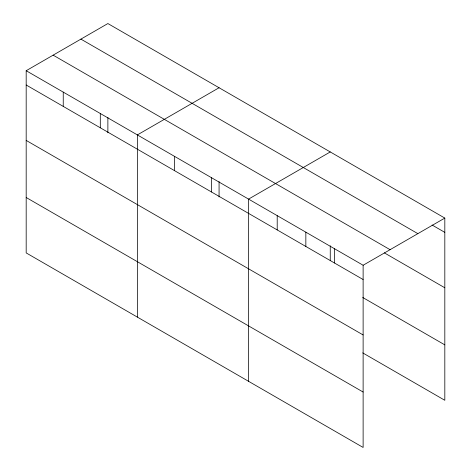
<?xml version="1.0" encoding="UTF-8"?>
<svg xmlns="http://www.w3.org/2000/svg" width="471" height="471" viewBox="0 0 471 471"><rect width="100%" height="100%" fill="white"/><g stroke="black" fill="none" stroke-linecap="round" stroke-linejoin="round"><path stroke-width="0.71" d="M26.182 70.715L363.123 265.25L363.123 447.45L26.182 252.915L26.182 70.715L107.877 23.55L444.818 218.085L444.818 400.285L362.717 352.885M219.068 87.747L137.373 134.912L137.373 317.113M330.259 151.945L248.564 199.109L248.564 381.31M363.123 265.25L444.818 218.085M432.09 225.02L444.818 232.368M80.912 39.117L417.859 233.651M53.141 55.154L390.088 249.689M384.36 252.874L444.818 287.781M26.182 84.998L363.123 279.533M362.717 297.472L444.818 344.872M26.182 140.411L363.123 334.946M26.182 197.502L363.123 392.037M334.487 248.717L334.487 263.001M330.259 245.791L330.259 260.434M305.844 232.179L305.844 246.463M277.207 215.647L277.207 229.93M219.068 181.594L219.068 196.966M211.503 177.708L211.503 191.991M174.435 156.313L174.435 170.596M107.877 117.397L107.877 132.769M100.305 113.517L100.305 127.8M63.244 92.116L63.244 106.399"/></g></svg>
